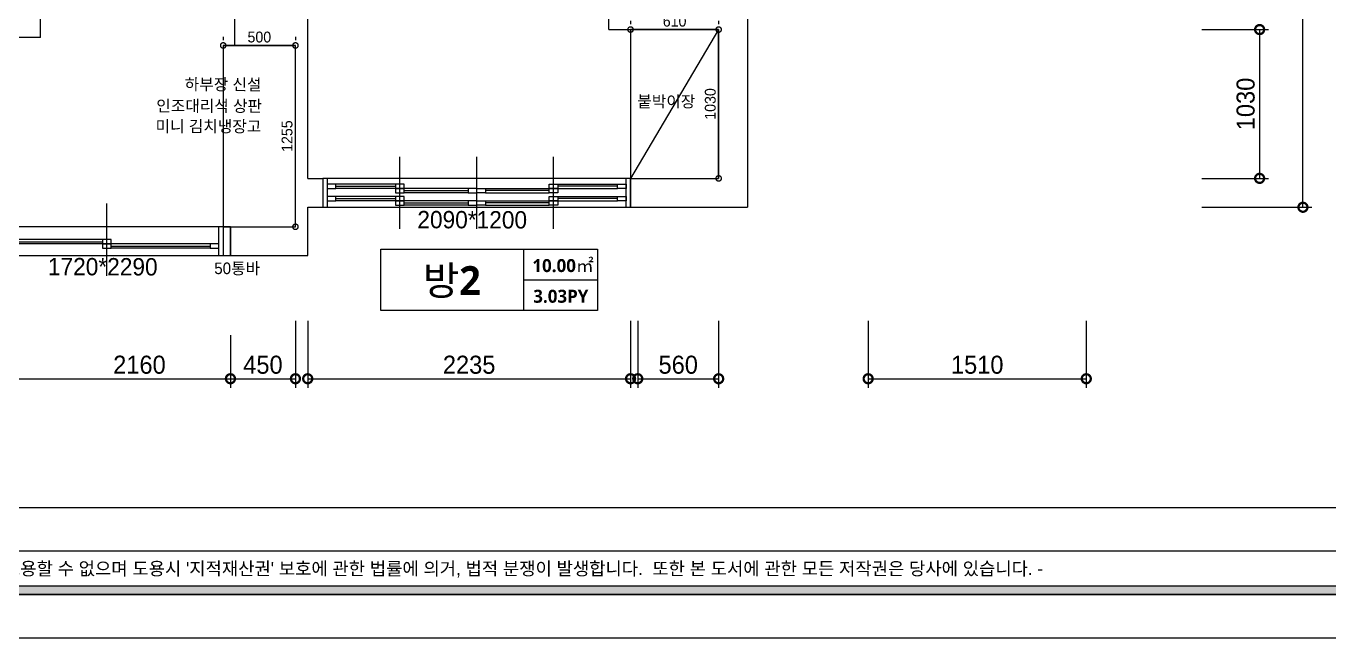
# Model space of a CAD drawing. Header units: inches. Extents: x -4181 to 116552, y 25636 to 44656.
# Drawn here: x 17827 to 26847, y 26236 to 30471 of the extents above; entities that cross this region are included whole.
import ezdxf
from ezdxf.enums import TextEntityAlignment as Align

# ---------------------------------------------------------------- set-up
doc = ezdxf.new("R2010")
doc.units = ezdxf.units.IN
doc.header["$LTSCALE"] = 50
doc.header["$MEASUREMENT"] = 0
for name, color, linetype in [('0-ELC TEXT', 7, 'Continuous'), ('01-FUR', 6, 'Continuous'), ('02-wal', 2, 'Continuous'), ('06-FUR', 6, 'Continuous'), ('07-dim', 5, 'Continuous'), ('07-dim wal', 5, 'Continuous'), ('6fur', 6, 'Continuous'), ('FORM(YOURNAME)-1', 1, 'Continuous'), ('FORM(YOURNAME)-11', 1, 'Continuous'), ('GPG-TEXT', 3, 'Continuous'), ('SOL253', 253, 'Continuous'), ('도면층2', 2, 'Continuous'), ('도면층4', 4, 'Continuous'), ('도면층5', 5, 'Continuous')]:
    doc.layers.add(name, color=color, linetype=linetype)
doc.styles.add('HY울릉도L', font='NanumGothicBold.ttf')
doc.styles.add('YOURNAME', font='HY울릉도M.TTF')
doc.styles.add('스타일1', font='HY울릉도M.TTF')
doc.styles.add('코레일둥고', font='Korail_Round_Gothic_Medium.ttf')
doc.dimstyles.new('30', dxfattribs={"dimscale": 30, "dimtxt": 2.5, "dimasz": 2.5, "dimexe": 1.25, "dimexo": 2, "dimtad": 1, "dimdec": 0, "dimtxsty": '스타일1', "dimblk": 'DOTSMALL', "dimcen": 2.5, "dimclrd": 1, "dimclre": 1, "dimclrt": 2, "dimadec": 0, "dimazin": 0, "dimtfac": 1, "dimtix": 1, "dimtmove": 0, "dimatfit": 3, "dimldrblk": 'DOTSMALL', "dimfxl": 1.25, "dimarcsym": 0})
doc.dimstyles.new('50', dxfattribs={"dimscale": 50, "dimtxt": 2.5, "dimasz": 2.5, "dimexe": 1.25, "dimexo": 2, "dimtad": 1, "dimdec": 0, "dimtxsty": '스타일1', "dimblk": 'DOTSMALL', "dimcen": 2.5, "dimclrd": 1, "dimclre": 1, "dimclrt": 2, "dimadec": 0, "dimazin": 0, "dimtfac": 1, "dimtdec": 0, "dimtix": 1, "dimtmove": 0, "dimatfit": 3, "dimldrblk": 'DOTSMALL', "dimfxl": 1.25, "dimarcsym": 0})

# ---------------------------------------------------------------- blocks, each defined once
blk = doc.blocks.new('FORM-ELEVATION')
at = {"layer": 'FORM(YOURNAME)-11'}
h = blk.add_hatch(color=256, dxfattribs=at)
h.dxf.hatch_style = 1
h.paths.add_polyline_path([(-10309, 35708), (71691, 35708), (71691, 35508), (-10309, 35508)])
h.paths.add_polyline_path([(-10309, -21492), (71691, -21492), (71691, -21692), (-10309, -21692)])
at = {"layer": 'Defpoints', "color": 158}
blk.add_line((62481, -20692), (-10309, -20692), dxfattribs=at)
for points in [[(-10309, -21692), (71691, -21692), (71691, 35708), (-10309, 35708)], [(-8309, 33708), (61071, 33708), (61071, -19692), (-8309, -19692)]]:
    blk.add_lwpolyline(points, close=True, dxfattribs=at)
at = {"layer": 'FORM(YOURNAME)-11', "color": 250}
blk.add_lwpolyline([(-11309, -22692), (72691, -22692), (72691, 36708), (-11309, 36708)], close=True, dxfattribs=at)
at = {"layer": 'FORM(YOURNAME)-11'}
blk.add_lwpolyline([(-10309, -21492), (71691, -21492), (71691, -21692), (-10309, -21692)], close=True, dxfattribs=at)
at = {"layer": 'FORM(YOURNAME)-11', "color": 1, "style": 'YOURNAME'}
blk.add_text("- 본 도서는 어떠한 경우에도 무단으로 도용할 수 없으며 도용시 '지적재산권' 보호에 관한 법률에 의거, 법적 분쟁이 발생합니다.  또한 본 도서에 관한 모든 저작권은 당사에 있습니다. -", height=300, dxfattribs=at).set_placement((28146, -21092), align=Align.MIDDLE_CENTER)
at = {"layer": 'FORM(YOURNAME)-11', "color": 3, "style": 'YOURNAME'}
for tag, height, p in [('1', 451, (71041, -1219)), ('2', 451, (71041, -1863)), ('3', 451, (71041, -3150)), ('4', 451, (71041, -5081)), ('5', 515, (71041, -7398)), ('6', 515, (71041, -9650)), ('7', 515, (71041, -11903)), ('8', 515, (71041, -14155)), ('9', 515, (71041, -16408)), ('10', 515, (66791, -18596)), ('11', 515, (71041, -18660)), ('12', 515, (66791, -20848)), ('13', 515, (71041, -20848))]:
    blk.add_attdef(tag, text='', height=height, dxfattribs=at).set_placement(p, align=Align.MIDDLE_RIGHT)
blk = doc.blocks.new('_DOTSMALL')
at = {"color": 0, "linetype": 'ByBlock', "const_width": 0.5}
blk.add_lwpolyline([(-0.0625, 0, 1), (0.0625, 0, 1)], format="xyb", close=True, dxfattribs=at)
blk = doc.blocks.new('*D946')
at = {"layer": '07-dim', "color": 1, "lineweight": -2, "transparency": 16777216}
for p, q in [((25967.4, 30446.7), (26429.9, 30446.7)), ((26367.4, 30446.7), (26367.4, 29416.7)), ((25967.4, 29416.7), (26429.9, 29416.7))]:
    blk.add_line(p, q, dxfattribs=at)
at = {"layer": 'Defpoints', "color": 0, "transparency": 16777216}
for p in [(25867.4, 30446.7), (25867.4, 29416.7), (26367.4, 29416.7)]:
    blk.add_point(p, dxfattribs=at)
at = {"layer": '07-dim', "color": 1, "lineweight": -2, "transparency": 16777216, "xscale": 125, "yscale": 125, "zscale": 125}
for p, rotation in [((26367.4, 30446.7), 90), ((26367.4, 29416.7), 270)]:
    blk.add_blockref('_DOTSMALL', p, dxfattribs=dict(at, rotation=rotation))
at = {"layer": '07-dim', "color": 2, "transparency": 16777216, "insert": (26271.2, 29931.7), "char_height": 125, "attachment_point": 5, "rotation": 90, "style": '스타일1'}
blk.add_mtext('1030', dxfattribs=at)
blk = doc.blocks.new('*D947')
at = {"layer": '07-dim', "color": 1, "lineweight": -2, "transparency": 16777216}
for p, q in [((25967.4, 40125.7), (26729.9, 40125.7)), ((26667.4, 29216.7), (26667.4, 40125.7)), ((25967.4, 29216.7), (26729.9, 29216.7))]:
    blk.add_line(p, q, dxfattribs=at)
at = {"layer": 'Defpoints', "color": 0, "transparency": 16777216}
for p in [(25867.4, 40125.7), (26667.4, 40125.7), (25867.4, 29216.7)]:
    blk.add_point(p, dxfattribs=at)
at = {"layer": '07-dim', "color": 1, "lineweight": -2, "transparency": 16777216, "xscale": 125, "yscale": 125, "zscale": 125}
for p, rotation in [((26667.4, 40125.7), 90), ((26667.4, 29216.7), 270)]:
    blk.add_blockref('_DOTSMALL', p, dxfattribs=dict(at, rotation=rotation))
at = {"layer": '07-dim', "color": 2, "transparency": 16777216, "insert": (26571.1, 34671.2), "char_height": 125, "attachment_point": 5, "rotation": 90, "style": '스타일1'}
blk.add_mtext('10909', dxfattribs=at)
blk = doc.blocks.new('*D950')
at = {"layer": '07-dim', "color": 1, "lineweight": -2, "transparency": 16777216}
for p, q in [((17532.4, 28429.7), (17532.4, 27967.2)), ((19692.4, 28429.7), (19692.4, 27967.2)), ((17532.4, 28029.7), (19692.4, 28029.7))]:
    blk.add_line(p, q, dxfattribs=at)
at = {"layer": 'Defpoints', "color": 0, "transparency": 16777216}
for p in [(17532.4, 28529.7), (19692.4, 28529.7), (19692.4, 28029.7)]:
    blk.add_point(p, dxfattribs=at)
at = {"layer": '07-dim', "color": 1, "lineweight": -2, "transparency": 16777216, "xscale": 125, "yscale": 125, "zscale": 125, "rotation": 180}
blk.add_blockref('_DOTSMALL', (17532.4, 28029.7), dxfattribs=at)
at = {"layer": '07-dim', "color": 1, "lineweight": -2, "transparency": 16777216, "xscale": 125, "yscale": 125, "zscale": 125}
blk.add_blockref('_DOTSMALL', (19692.4, 28029.7), dxfattribs=at)
at = {"layer": '07-dim', "color": 2, "transparency": 16777216, "insert": (18612.4, 28126), "char_height": 125, "attachment_point": 5, "style": '스타일1'}
blk.add_mtext('2160', dxfattribs=at)
blk = doc.blocks.new('*D951')
at = {"layer": '07-dim', "color": 1, "lineweight": -2, "transparency": 16777216}
for p, q in [((19777.4, 28429.7), (19777.4, 27967.2)), ((22012.4, 28429.7), (22012.4, 27967.2)), ((19777.4, 28029.7), (22012.4, 28029.7))]:
    blk.add_line(p, q, dxfattribs=at)
at = {"layer": 'Defpoints', "color": 0, "transparency": 16777216}
for p in [(19777.4, 28529.7), (22012.4, 28529.7), (22012.4, 28029.7)]:
    blk.add_point(p, dxfattribs=at)
at = {"layer": '07-dim', "color": 1, "lineweight": -2, "transparency": 16777216, "xscale": 125, "yscale": 125, "zscale": 125, "rotation": 180}
blk.add_blockref('_DOTSMALL', (19777.4, 28029.7), dxfattribs=at)
at = {"layer": '07-dim', "color": 1, "lineweight": -2, "transparency": 16777216, "xscale": 125, "yscale": 125, "zscale": 125}
blk.add_blockref('_DOTSMALL', (22012.4, 28029.7), dxfattribs=at)
at = {"layer": '07-dim', "color": 2, "transparency": 16777216, "insert": (20894.9, 28125.9), "char_height": 125, "attachment_point": 5, "style": '스타일1'}
blk.add_mtext('2235', dxfattribs=at)
blk = doc.blocks.new('*D952')
at = {"layer": '07-dim', "color": 1, "lineweight": -2, "transparency": 16777216}
for p, q in [((22062.4, 28429.7), (22062.4, 27967.2)), ((22622.4, 28429.7), (22622.4, 27967.2)), ((22062.4, 28029.7), (22622.4, 28029.7))]:
    blk.add_line(p, q, dxfattribs=at)
at = {"layer": 'Defpoints', "color": 0, "transparency": 16777216}
for p in [(22062.4, 28529.7), (22622.4, 28529.7), (22622.4, 28029.7)]:
    blk.add_point(p, dxfattribs=at)
at = {"layer": '07-dim', "color": 1, "lineweight": -2, "transparency": 16777216, "xscale": 125, "yscale": 125, "zscale": 125, "rotation": 180}
blk.add_blockref('_DOTSMALL', (22062.4, 28029.7), dxfattribs=at)
at = {"layer": '07-dim', "color": 1, "lineweight": -2, "transparency": 16777216, "xscale": 125, "yscale": 125, "zscale": 125}
blk.add_blockref('_DOTSMALL', (22622.4, 28029.7), dxfattribs=at)
at = {"layer": '07-dim', "color": 2, "transparency": 16777216, "insert": (22342.4, 28126), "char_height": 125, "attachment_point": 5, "style": '스타일1'}
blk.add_mtext('560', dxfattribs=at)
blk = doc.blocks.new('*D953')
at = {"layer": '07-dim', "color": 1, "lineweight": -2, "transparency": 16777216}
for p, q in [((23657.4, 28429.7), (23657.4, 27967.2)), ((25167.4, 28429.7), (25167.4, 27967.2)), ((23657.4, 28029.7), (25167.4, 28029.7))]:
    blk.add_line(p, q, dxfattribs=at)
at = {"layer": 'Defpoints', "color": 0, "transparency": 16777216}
for p in [(23657.4, 28529.7), (25167.4, 28529.7), (25167.4, 28029.7)]:
    blk.add_point(p, dxfattribs=at)
at = {"layer": '07-dim', "color": 1, "lineweight": -2, "transparency": 16777216, "xscale": 125, "yscale": 125, "zscale": 125, "rotation": 180}
blk.add_blockref('_DOTSMALL', (23657.4, 28029.7), dxfattribs=at)
at = {"layer": '07-dim', "color": 1, "lineweight": -2, "transparency": 16777216, "xscale": 125, "yscale": 125, "zscale": 125}
blk.add_blockref('_DOTSMALL', (25167.4, 28029.7), dxfattribs=at)
at = {"layer": '07-dim', "color": 2, "transparency": 16777216, "insert": (24412.4, 28125.9), "char_height": 125, "attachment_point": 5, "style": '스타일1'}
blk.add_mtext('1510', dxfattribs=at)
blk = doc.blocks.new('asfsd')
at = {"layer": '02-wal'}
for p, q in [((22530.6, 30738.4), (22530.6, 33928.4)), ((18595.6, 30683.4), (18595.6, 31543.4)), ((19940.6, 30628.4), (19940.6, 31543.4)), ((20445.6, 29708.4), (20445.6, 30938.4)), ((23490.6, 30938.4), (23490.6, 29508.4)), ((18595.6, 30683.4), (15515.6, 30683.4)), ((22530.6, 30738.4), (23290.6, 30738.4)), ((23290.6, 30738.4), (23290.6, 29708.4)), ((19940.6, 30628.4), (20360.6, 30628.4)), ((20360.6, 29373.4), (20360.6, 30628.4)), ((20445.6, 29708.4), (20550.6, 29708.4)), ((20550.6, 29708.4), (20550.6, 29508.4)), ((22680.6, 29708.4), (23290.6, 29708.4)), ((22680.6, 29708.4), (22680.6, 29508.4)), ((20445.6, 29173.4), (20445.6, 29508.4)), ((20445.6, 29508.4), (20550.6, 29508.4)), ((22680.6, 29508.4), (23490.6, 29508.4)), ((19910.6, 29373.4), (20360.6, 29373.4)), ((19910.6, 29373.4), (19910.6, 29173.4)), ((19910.6, 29173.4), (20445.6, 29173.4))]:
    blk.add_line(p, q, dxfattribs=at)
at = {"layer": '도면층2'}
for p, q in [((20550.6, 29708.4), (20550.6, 29508.4)), ((22680.6, 29708.4), (22680.6, 29508.4)), ((19910.6, 29373.4), (19910.6, 29173.4))]:
    blk.add_line(p, q, dxfattribs=at)
at = {"layer": '도면층4'}
for p, q in [((21083.1, 29358.4), (21083.1, 29858.4)), ((21615.6, 29358.4), (21615.6, 29858.4)), ((22148.1, 29358.4), (22148.1, 29858.4)), ((22680.6, 29708.4), (20550.6, 29708.4)), ((20550.6, 29708.4), (20550.6, 29508.4)), ((20580.6, 29708.4), (20580.6, 29508.4)), ((22650.6, 29508.4), (22650.6, 29708.4)), ((22680.6, 29508.4), (22680.6, 29708.4)), ((20640.6, 29653.4), (21053.1, 29653.4)), ((21113.1, 29623.4), (21555.6, 29623.4)), ((22118.1, 29623.4), (21675.6, 29623.4)), ((22590.6, 29653.4), (22178.1, 29653.4)), ((19055.6, 29034.2), (19055.6, 29534.2)), ((20550.6, 29508.4), (22680.6, 29508.4)), ((20640.6, 29568.4), (21053.1, 29568.4)), ((21113.1, 29538.4), (21555.6, 29538.4)), ((22118.1, 29538.4), (21675.6, 29538.4)), ((22590.6, 29568.4), (22178.1, 29568.4)), ((19860.6, 29373.4), (18200.6, 29373.4)), ((19830.6, 29173.4), (19830.6, 29373.4)), ((19910.6, 29173.4), (19910.6, 29373.4)), ((18290.6, 29269.2), (19025.6, 29269.2)), ((19085.6, 29239.2), (19770.6, 29239.2)), ((18200.6, 29173.4), (19860.6, 29173.4))]:
    blk.add_line(p, q, dxfattribs=at)
for points in [[(20580.6, 29668.4), (20580.6, 29638.4), (20640.6, 29638.4), (20640.6, 29668.4)], [(21053.1, 29668.4), (21053.1, 29638.4), (21113.1, 29638.4), (21113.1, 29668.4)], [(21053.1, 29638.4), (21053.1, 29608.4), (21113.1, 29608.4), (21113.1, 29638.4)], [(21555.6, 29638.4), (21555.6, 29608.4), (21615.6, 29608.4), (21615.6, 29638.4)], [(21675.6, 29638.4), (21675.6, 29608.4), (21615.6, 29608.4), (21615.6, 29638.4)], [(22178.1, 29668.4), (22178.1, 29638.4), (22118.1, 29638.4), (22118.1, 29668.4)], [(22178.1, 29638.4), (22178.1, 29608.4), (22118.1, 29608.4), (22118.1, 29638.4)], [(22650.6, 29668.4), (22650.6, 29638.4), (22590.6, 29638.4), (22590.6, 29668.4)], [(20580.6, 29583.4), (20580.6, 29553.4), (20640.6, 29553.4), (20640.6, 29583.4)], [(21053.1, 29583.4), (21053.1, 29553.4), (21113.1, 29553.4), (21113.1, 29583.4)], [(21053.1, 29553.4), (21053.1, 29523.4), (21113.1, 29523.4), (21113.1, 29553.4)], [(21555.6, 29553.4), (21555.6, 29523.4), (21615.6, 29523.4), (21615.6, 29553.4)], [(21675.6, 29553.4), (21675.6, 29523.4), (21615.6, 29523.4), (21615.6, 29553.4)], [(22178.1, 29583.4), (22178.1, 29553.4), (22118.1, 29553.4), (22118.1, 29583.4)], [(22178.1, 29553.4), (22178.1, 29523.4), (22118.1, 29523.4), (22118.1, 29553.4)], [(22650.6, 29583.4), (22650.6, 29553.4), (22590.6, 29553.4), (22590.6, 29583.4)], [(19910.6, 29373.4), (19860.6, 29373.4), (19860.6, 29173.4), (19910.6, 29173.4)], [(19025.6, 29284.2), (19025.6, 29254.2), (19085.6, 29254.2), (19085.6, 29284.2)], [(19025.6, 29254.2), (19025.6, 29224.2), (19085.6, 29224.2), (19085.6, 29254.2)], [(19770.6, 29254.2), (19770.6, 29224.2), (19830.6, 29224.2), (19830.6, 29254.2)]]:
    blk.add_lwpolyline(points, close=True, dxfattribs=at)
at = {"layer": '도면층5'}
for p, q in [((21053.1, 29668.4), (20640.6, 29668.4)), ((21053.1, 29638.4), (20640.6, 29638.4)), ((21555.6, 29638.4), (21113.1, 29638.4)), ((21555.6, 29608.4), (21113.1, 29608.4)), ((21675.6, 29638.4), (22118.1, 29638.4)), ((21675.6, 29608.4), (22118.1, 29608.4)), ((22178.1, 29668.4), (22590.6, 29668.4)), ((22178.1, 29638.4), (22590.6, 29638.4)), ((21053.1, 29583.4), (20640.6, 29583.4)), ((21053.1, 29553.4), (20640.6, 29553.4)), ((21555.6, 29553.4), (21113.1, 29553.4)), ((21555.6, 29523.4), (21113.1, 29523.4)), ((21675.6, 29553.4), (22118.1, 29553.4)), ((21675.6, 29523.4), (22118.1, 29523.4)), ((22178.1, 29583.4), (22590.6, 29583.4)), ((22178.1, 29553.4), (22590.6, 29553.4)), ((19025.6, 29284.2), (18290.6, 29284.2)), ((19025.6, 29254.2), (18290.6, 29254.2)), ((19770.6, 29254.2), (19085.6, 29254.2)), ((19770.6, 29224.2), (19085.6, 29224.2))]:
    blk.add_line(p, q, dxfattribs=at)
blk = doc.blocks.new('*D967')
at = {"layer": '07-dim wal', "color": 1, "lineweight": -2}
for p, q in [((19192.4, 30396.7), (19192.4, 30374.2)), ((19192.4, 30336.7), (19692.4, 30336.7)), ((19692.4, 30396.7), (19692.4, 30374.2))]:
    blk.add_line(p, q, dxfattribs=at)
at = {"layer": 'Defpoints', "color": 0}
for p in [(19192.4, 30336.7), (19692.4, 30336.7), (19692.4, 30336.7)]:
    blk.add_point(p, dxfattribs=at)
at = {"layer": '07-dim wal', "color": 1, "lineweight": -2, "xscale": 75, "yscale": 75, "zscale": 75, "rotation": 180}
blk.add_blockref('_DOTSMALL', (19192.4, 30336.7), dxfattribs=at)
at = {"layer": '07-dim wal', "color": 1, "lineweight": -2, "xscale": 75, "yscale": 75, "zscale": 75}
blk.add_blockref('_DOTSMALL', (19692.4, 30336.7), dxfattribs=at)
at = {"layer": '07-dim wal', "color": 2, "insert": (19442.4, 30394.4), "char_height": 75, "attachment_point": 5, "style": '스타일1'}
blk.add_mtext('500', dxfattribs=at)
blk = doc.blocks.new('*D957')
at = {"layer": '01-FUR', "color": 1, "lineweight": -2, "transparency": 16777216}
for p, q in [((19242.4, 28330.4), (19242.4, 27967.2)), ((19692.4, 28330.4), (19692.4, 27967.2)), ((19242.4, 28029.7), (19692.4, 28029.7))]:
    blk.add_line(p, q, dxfattribs=at)
at = {"layer": 'Defpoints', "color": 0, "transparency": 16777216}
for p in [(19242.4, 28430.4), (19692.4, 28430.4), (19692.4, 28029.7)]:
    blk.add_point(p, dxfattribs=at)
at = {"layer": '01-FUR', "color": 1, "lineweight": -2, "transparency": 16777216, "xscale": 125, "yscale": 125, "zscale": 125, "rotation": 180}
blk.add_blockref('_DOTSMALL', (19242.4, 28029.7), dxfattribs=at)
at = {"layer": '01-FUR', "color": 1, "lineweight": -2, "transparency": 16777216, "xscale": 125, "yscale": 125, "zscale": 125}
blk.add_blockref('_DOTSMALL', (19692.4, 28029.7), dxfattribs=at)
at = {"layer": '01-FUR', "color": 2, "transparency": 16777216, "insert": (19467.4, 28125.9), "char_height": 125, "attachment_point": 5, "style": '스타일1'}
blk.add_mtext('450', dxfattribs=at)
blk = doc.blocks.new('*D975')
at = {"layer": '07-dim wal', "color": 1, "lineweight": -2}
for p, q in [((22562.4, 30446.7), (22584.9, 30446.7)), ((22622.4, 30446.7), (22622.4, 29416.7)), ((22562.4, 29416.7), (22584.9, 29416.7))]:
    blk.add_line(p, q, dxfattribs=at)
at = {"layer": 'Defpoints', "color": 0}
for p in [(22622.4, 30446.7), (22622.4, 29416.7), (22622.4, 29416.7)]:
    blk.add_point(p, dxfattribs=at)
at = {"layer": '07-dim wal', "color": 1, "lineweight": -2, "xscale": 75, "yscale": 75, "zscale": 75}
for p, rotation in [((22622.4, 30446.7), 90), ((22622.4, 29416.7), 270)]:
    blk.add_blockref('_DOTSMALL', p, dxfattribs=dict(at, rotation=rotation))
at = {"layer": '07-dim wal', "color": 2, "insert": (22564.7, 29931.7), "char_height": 75, "attachment_point": 5, "rotation": 90, "style": '스타일1'}
blk.add_mtext('1030', dxfattribs=at)
blk = doc.blocks.new('*D976')
at = {"layer": '07-dim wal', "color": 1, "lineweight": -2}
for p, q in [((22012.4, 30506.7), (22012.4, 30484.2)), ((22622.4, 30506.7), (22622.4, 30484.2)), ((22012.4, 30446.7), (22622.4, 30446.7))]:
    blk.add_line(p, q, dxfattribs=at)
at = {"layer": 'Defpoints', "color": 0}
for p in [(22012.4, 30446.7), (22622.4, 30446.7), (22622.4, 30446.7)]:
    blk.add_point(p, dxfattribs=at)
at = {"layer": '07-dim wal', "color": 1, "lineweight": -2, "xscale": 75, "yscale": 75, "zscale": 75, "rotation": 180}
blk.add_blockref('_DOTSMALL', (22012.4, 30446.7), dxfattribs=at)
at = {"layer": '07-dim wal', "color": 1, "lineweight": -2, "xscale": 75, "yscale": 75, "zscale": 75}
blk.add_blockref('_DOTSMALL', (22622.4, 30446.7), dxfattribs=at)
at = {"layer": '07-dim wal', "color": 2, "insert": (22317.4, 30504.5), "char_height": 75, "attachment_point": 5, "style": '스타일1'}
blk.add_mtext('610', dxfattribs=at)
blk = doc.blocks.new('*D1021')
at = {"layer": '07-dim wal', "color": 1, "lineweight": -2}
for p, q in [((19632.4, 30336.7), (19654.9, 30336.7)), ((19692.4, 29081.7), (19692.4, 30336.7)), ((19632.4, 29081.7), (19654.9, 29081.7))]:
    blk.add_line(p, q, dxfattribs=at)
at = {"layer": 'Defpoints', "color": 0}
for p in [(19692.4, 30336.7), (19692.4, 30336.7), (19692.4, 29081.7)]:
    blk.add_point(p, dxfattribs=at)
at = {"layer": '07-dim wal', "color": 1, "lineweight": -2, "xscale": 75, "yscale": 75, "zscale": 75}
for p, rotation in [((19692.4, 30336.7), 90), ((19692.4, 29081.7), 270)]:
    blk.add_blockref('_DOTSMALL', p, dxfattribs=dict(at, rotation=rotation))
at = {"layer": '07-dim wal', "color": 2, "insert": (19634.8, 29709.2), "char_height": 75, "attachment_point": 5, "rotation": 90, "style": '스타일1'}
blk.add_mtext('1255', dxfattribs=at)

msp = doc.modelspace()

# ---------------------------------------------------------------- linework, layer by layer
at = {"layer": '01-FUR'}
msp.add_lwpolyline([(19692.4, 30336.7), (19192.4, 30336.7), (19192.4, 29081.7), (19692.4, 29081.7)], close=True, dxfattribs=at)
at = {"layer": '06-FUR'}
msp.add_line((22622.4, 30446.7), (22012.4, 29416.7), dxfattribs=at)
msp.add_lwpolyline([(22012.4, 29416.7), (22622.4, 29416.7), (22622.4, 30446.7), (22012.4, 30446.7)], close=True, dxfattribs=at)
at = {"layer": 'SOL253'}
for p, q in [((21274.1, 28501.7), (21274.1, 28926.2)), ((21274.1, 28713.9), (21783.7, 28713.9))]:
    msp.add_line(p, q, dxfattribs=at)
msp.add_lwpolyline([(20283.7, 28926.2), (21783.7, 28926.2), (21783.7, 28501.7), (20283.7, 28501.7)], close=True, dxfattribs=at)

# ---------------------------------------------------------------- block references
at = {"layer": '6fur'}
msp.add_blockref('asfsd', (-668.2, -291.7), dxfattribs=at)
at = {"layer": 'FORM(YOURNAME)-1', "xscale": 0.3, "yscale": 0.3, "zscale": 0.3}
msp.add_blockref('FORM-ELEVATION', (11862.7, 33043.1), dxfattribs=at)

# ---------------------------------------------------------------- texts
at = {"layer": '0-ELC TEXT', "style": '코레일둥고'}
for s, height, p in [('하부장 신설', 80, (18925.9, 30027.7)), ('인조대리석 상판', 80, (18728.9, 29879.2)), ('붙박이장', 80, (22059.1, 29909.7)), ('미니 김치냉장고', 80, (18724.1, 29738)), ('2090*1200', 120, (20536.3, 29071.5)), ('1720*2290', 120, (17978.6, 28746.3)), ('50통바', 80, (19130.3, 28754.2))]:
    msp.add_text(s, height=height, rotation=359.84725, dxfattribs=at).set_placement(p)
at = {"layer": 'GPG-TEXT', "style": 'HY울릉도L'}
for s, height, p in [('10.00㎡', 90, (21544.9, 28768)), ('방2', 200, (20775.4, 28609)), ('3.03PY', 90, (21529.5, 28555.8))]:
    msp.add_text(s, height=height, dxfattribs=at).set_placement(p, align=Align.CENTER)

# ---------------------------------------------------------------- dimensions: what is measured, and where the dimension line sits
at = {"layer": '01-FUR'}
dim = msp.add_linear_dim(base=(19692.4, 28029.7), p1=(19242.4, 28430.4), p2=(19692.4, 28430.4), dimstyle='50', dxfattribs=at)
dim.commit()
dim.dimension.update_dxf_attribs({"geometry": '*D957', "text_midpoint": (19467.4, 28125.9)})
at = {"layer": '07-dim'}
for base, p1, p2, picture, middle in [((26667.4, 40125.7), (25867.4, 29216.7), (25867.4, 40125.7), '*D947', (26571.1, 34671.2)), ((26367.4, 29416.7), (25867.4, 30446.7), (25867.4, 29416.7), '*D946', (26271.2, 29931.7))]:
    dim = msp.add_linear_dim(base=base, p1=p1, p2=p2, angle=90, dimstyle='50', dxfattribs=at)
    dim.commit()
    dim.dimension.update_dxf_attribs({"geometry": picture, "text_midpoint": middle})
for base, p1, p2, picture, middle in [((19692.4, 28029.7), (17532.4, 28529.7), (19692.4, 28529.7), '*D950', (18612.4, 28126)), ((22012.4, 28029.7), (19777.4, 28529.7), (22012.4, 28529.7), '*D951', (20894.9, 28125.9)), ((22622.4, 28029.7), (22062.4, 28529.7), (22622.4, 28529.7), '*D952', (22342.4, 28126)), ((25167.4, 28029.7), (23657.4, 28529.7), (25167.4, 28529.7), '*D953', (24412.4, 28125.9))]:
    dim = msp.add_linear_dim(base=base, p1=p1, p2=p2, dimstyle='50', dxfattribs=at)
    dim.commit()
    dim.dimension.update_dxf_attribs({"geometry": picture, "text_midpoint": middle})
at = {"layer": '07-dim wal'}
for base, p1, p2, picture, middle in [((22622.4, 30446.7), (22012.4, 30446.7), (22622.4, 30446.7), '*D976', (22317.4, 30504.5)), ((19692.4, 30336.7), (19192.4, 30336.7), (19692.4, 30336.7), '*D967', (19442.4, 30394.4))]:
    dim = msp.add_linear_dim(base=base, p1=p1, p2=p2, dimstyle='30', override={"dimtfill": 0}, dxfattribs=at)
    dim.commit()
    dim.dimension.update_dxf_attribs({"geometry": picture, "text_midpoint": middle})
dim = msp.add_linear_dim(base=(22622.4, 29416.7), p1=(22622.4, 30446.7), p2=(22622.4, 29416.7), angle=90, dimstyle='30', override={"dimtfill": 0}, dxfattribs=at)
dim.commit()
dim.dimension.update_dxf_attribs({"geometry": '*D975', "text_midpoint": (22564.7, 29931.7)})
dim = msp.add_linear_dim(base=(19692.4, 30336.7), p1=(19692.4, 29081.7), p2=(19692.4, 30336.7), angle=90, dimstyle='30', dxfattribs=at)
dim.commit()
dim.dimension.update_dxf_attribs({"geometry": '*D1021', "text_midpoint": (19634.8, 29709.2)})

doc.saveas('drawing.dxf')
